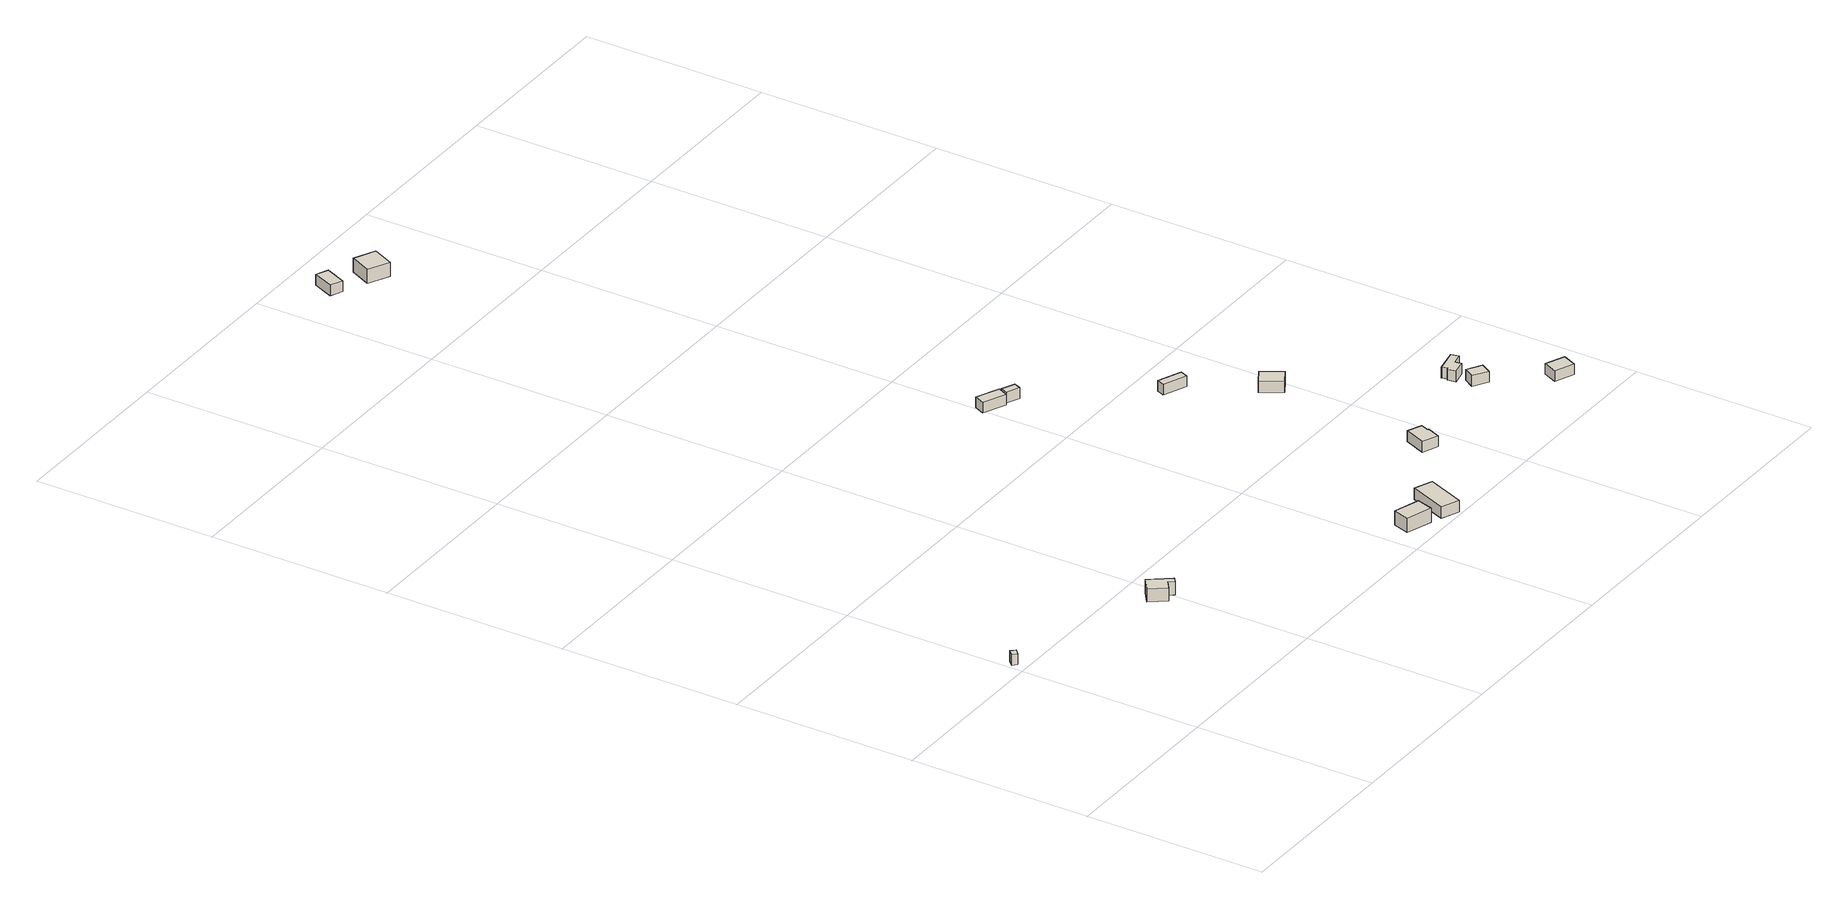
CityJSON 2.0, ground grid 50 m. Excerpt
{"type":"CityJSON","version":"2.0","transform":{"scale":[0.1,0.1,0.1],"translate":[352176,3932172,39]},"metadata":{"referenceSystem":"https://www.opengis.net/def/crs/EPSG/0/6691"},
"CityObjects":{
"building1":{"type":"Building","attributes":{"BuildingIDAttribute.prefecture":"14","BuildingIDAttribute.city":"14153","BuildingDetailAttribute.surveyYear":2015,"BuildingRiverFloodingRiskAttribute.description":"1","BuildingRiverFloodingRiskAttribute.rankOrg":"3","BuildingRiverFloodingRiskAttribute.depth":3.08,"BuildingRiverFloodingRiskAttribute.adminType":"2","BuildingRiverFloodingRiskAttribute.scale":"1","BuildingRiverFloodingRiskAttribute.duration":24.67},"geometry":[{"type":"Solid","lod":"1","boundaries":[[[[0,1,2,3]],[[2,4,5,3]],[[1,6,4,2]],[[0,7,6,1]],[[3,5,7,0]],[[4,6,7,5]]]]}]},
"building2":{"type":"Building","attributes":{"measuredHeight":5.6,"BuildingIDAttribute.prefecture":"14","BuildingIDAttribute.city":"14153","BuildingDetailAttribute.surveyYear":2015,"BuildingRiverFloodingRiskAttribute.description":"1","BuildingRiverFloodingRiskAttribute.rankOrg":"2","BuildingRiverFloodingRiskAttribute.depth":2.39,"BuildingRiverFloodingRiskAttribute.adminType":"2","BuildingRiverFloodingRiskAttribute.scale":"1","BuildingRiverFloodingRiskAttribute.duration":22.42},"geometry":[{"type":"Solid","lod":"1","boundaries":[[[[8,9,10,11,12,13]],[[12,14,15,13]],[[11,16,14,12]],[[10,17,16,11]],[[9,18,17,10]],[[8,19,18,9]],[[13,15,19,8]],[[14,16,17,18,19,15]]]]}]},
"building3":{"type":"Building","attributes":{"usage":"431","measuredHeight":4.2,"storeysAboveGround":1,"BuildingIDAttribute.prefecture":"14","BuildingIDAttribute.city":"14153","BuildingDetailAttribute.totalFloorArea":35.41,"BuildingDetailAttribute.buildingFootprintArea":35.41,"BuildingDetailAttribute.buildingStructureType":"610","BuildingDetailAttribute.buildingStructureOrgType":"2","BuildingDetailAttribute.orgUsage":"143","BuildingDetailAttribute.surveyYear":2015,"BuildingRiverFloodingRiskAttribute.description":"1","BuildingRiverFloodingRiskAttribute.rankOrg":"2","BuildingRiverFloodingRiskAttribute.depth":2.67,"BuildingRiverFloodingRiskAttribute.adminType":"2","BuildingRiverFloodingRiskAttribute.scale":"1","BuildingRiverFloodingRiskAttribute.duration":17.17},"geometry":[{"type":"Solid","lod":"1","boundaries":[[[[20,21,22,23]],[[22,24,25,23]],[[21,26,24,22]],[[20,27,26,21]],[[23,25,27,20]],[[24,26,27,25]]]]}]},
"building4":{"type":"Building","attributes":{"measuredHeight":3.9,"BuildingIDAttribute.prefecture":"14","BuildingIDAttribute.city":"14153","BuildingDetailAttribute.surveyYear":2015,"BuildingRiverFloodingRiskAttribute.description":"1","BuildingRiverFloodingRiskAttribute.rankOrg":"2","BuildingRiverFloodingRiskAttribute.depth":2.38,"BuildingRiverFloodingRiskAttribute.adminType":"2","BuildingRiverFloodingRiskAttribute.scale":"1","BuildingRiverFloodingRiskAttribute.duration":21.08},"geometry":[{"type":"Solid","lod":"1","boundaries":[[[[28,29,30,31]],[[30,32,33,31]],[[29,34,32,30]],[[28,35,34,29]],[[31,33,35,28]],[[32,34,35,33]]]]}]},
"building5":{"type":"Building","attributes":{"BuildingIDAttribute.prefecture":"14","BuildingIDAttribute.city":"14153","BuildingDetailAttribute.surveyYear":2015,"BuildingRiverFloodingRiskAttribute.description":"1","BuildingRiverFloodingRiskAttribute.rankOrg":"2","BuildingRiverFloodingRiskAttribute.depth":2.69,"BuildingRiverFloodingRiskAttribute.adminType":"2","BuildingRiverFloodingRiskAttribute.scale":"1","BuildingRiverFloodingRiskAttribute.duration":17.58},"geometry":[{"type":"Solid","lod":"1","boundaries":[[[[36,37,38,39]],[[38,40,41,39]],[[37,42,40,38]],[[36,43,42,37]],[[39,41,43,36]],[[40,42,43,41]]]]}]},
"building6":{"type":"Building","attributes":{"BuildingIDAttribute.prefecture":"14","BuildingIDAttribute.city":"14153","BuildingDetailAttribute.surveyYear":2015,"BuildingRiverFloodingRiskAttribute.description":"1","BuildingRiverFloodingRiskAttribute.rankOrg":"2","BuildingRiverFloodingRiskAttribute.depth":2.68,"BuildingRiverFloodingRiskAttribute.adminType":"2","BuildingRiverFloodingRiskAttribute.scale":"1","BuildingRiverFloodingRiskAttribute.duration":17.58},"geometry":[{"type":"Solid","lod":"1","boundaries":[[[[44,45,46,47]],[[46,48,49,47]],[[45,50,48,46]],[[44,51,50,45]],[[47,49,51,44]],[[48,50,51,49]]]]}]},
"building7":{"type":"Building","attributes":{"BuildingIDAttribute.prefecture":"14","BuildingIDAttribute.city":"14153","BuildingDetailAttribute.surveyYear":2015,"BuildingRiverFloodingRiskAttribute.description":"1","BuildingRiverFloodingRiskAttribute.rankOrg":"2","BuildingRiverFloodingRiskAttribute.depth":2.03,"BuildingRiverFloodingRiskAttribute.adminType":"2","BuildingRiverFloodingRiskAttribute.scale":"1","BuildingRiverFloodingRiskAttribute.duration":16.67},"geometry":[{"type":"Solid","lod":"1","boundaries":[[[[52,53,54,55,56,57]],[[56,58,59,57]],[[55,60,58,56]],[[54,61,60,55]],[[53,62,61,54]],[[52,63,62,53]],[[57,59,63,52]],[[58,60,61,62,63,59]]]]}]},
"building8":{"type":"Building","attributes":{"BuildingIDAttribute.prefecture":"14","BuildingIDAttribute.city":"14153","BuildingDetailAttribute.surveyYear":2015,"BuildingRiverFloodingRiskAttribute.description":"1","BuildingRiverFloodingRiskAttribute.rankOrg":"2","BuildingRiverFloodingRiskAttribute.depth":2.84,"BuildingRiverFloodingRiskAttribute.adminType":"2","BuildingRiverFloodingRiskAttribute.scale":"1","BuildingRiverFloodingRiskAttribute.duration":26.08},"geometry":[{"type":"Solid","lod":"1","boundaries":[[[[64,65,66,67]],[[66,68,69,67]],[[65,70,68,66]],[[64,71,70,65]],[[67,69,71,64]],[[68,70,71,69]]]]}]},
"building9":{"type":"Building","attributes":{"BuildingIDAttribute.prefecture":"14","BuildingIDAttribute.city":"14153","BuildingDetailAttribute.surveyYear":2015,"BuildingRiverFloodingRiskAttribute.description":"1","BuildingRiverFloodingRiskAttribute.rankOrg":"2","BuildingRiverFloodingRiskAttribute.depth":2.48,"BuildingRiverFloodingRiskAttribute.adminType":"2","BuildingRiverFloodingRiskAttribute.scale":"1","BuildingRiverFloodingRiskAttribute.duration":10.75},"geometry":[{"type":"Solid","lod":"1","boundaries":[[[[72,73,74,75]],[[74,76,77,75]],[[73,78,76,74]],[[72,79,78,73]],[[75,77,79,72]],[[76,78,79,77]]]]}]},
"building10":{"type":"Building","attributes":{"measuredHeight":4.2,"BuildingIDAttribute.prefecture":"14","BuildingIDAttribute.city":"14153","BuildingDetailAttribute.surveyYear":2015,"BuildingRiverFloodingRiskAttribute.description":"1","BuildingRiverFloodingRiskAttribute.rankOrg":"2","BuildingRiverFloodingRiskAttribute.depth":2.91,"BuildingRiverFloodingRiskAttribute.adminType":"2","BuildingRiverFloodingRiskAttribute.scale":"1","BuildingRiverFloodingRiskAttribute.duration":26.08},"geometry":[{"type":"Solid","lod":"1","boundaries":[[[[80,81,82,83]],[[82,84,85,83]],[[81,86,84,82]],[[80,87,86,81]],[[83,85,87,80]],[[84,86,87,85]]]]}]},
"building11":{"type":"Building","attributes":{"measuredHeight":3.3,"BuildingIDAttribute.prefecture":"14","BuildingIDAttribute.city":"14153","BuildingDetailAttribute.surveyYear":2015,"BuildingRiverFloodingRiskAttribute.description":"1","BuildingRiverFloodingRiskAttribute.rankOrg":"2","BuildingRiverFloodingRiskAttribute.depth":1.96,"BuildingRiverFloodingRiskAttribute.adminType":"2","BuildingRiverFloodingRiskAttribute.scale":"1","BuildingRiverFloodingRiskAttribute.duration":14.08},"geometry":[{"type":"Solid","lod":"1","boundaries":[[[[88,89,90,91]],[[90,92,93,91]],[[89,94,92,90]],[[88,95,94,89]],[[91,93,95,88]],[[92,94,95,93]]]]}]},
"building12":{"type":"Building","attributes":{"BuildingIDAttribute.prefecture":"14","BuildingIDAttribute.city":"14153","BuildingDetailAttribute.surveyYear":2015,"BuildingRiverFloodingRiskAttribute.description":"1","BuildingRiverFloodingRiskAttribute.rankOrg":"2","BuildingRiverFloodingRiskAttribute.depth":2.21,"BuildingRiverFloodingRiskAttribute.adminType":"2","BuildingRiverFloodingRiskAttribute.scale":"1","BuildingRiverFloodingRiskAttribute.duration":17.67},"geometry":[{"type":"Solid","lod":"1","boundaries":[[[[96,97,98,99]],[[98,100,101,99]],[[97,102,100,98]],[[96,103,102,97]],[[99,101,103,96]],[[100,102,103,101]]]]}]},
"building13":{"type":"Building","attributes":{"BuildingIDAttribute.prefecture":"14","BuildingIDAttribute.city":"14153","BuildingDetailAttribute.surveyYear":2015,"BuildingRiverFloodingRiskAttribute.description":"1","BuildingRiverFloodingRiskAttribute.rankOrg":"2","BuildingRiverFloodingRiskAttribute.depth":2.12,"BuildingRiverFloodingRiskAttribute.adminType":"2","BuildingRiverFloodingRiskAttribute.scale":"1","BuildingRiverFloodingRiskAttribute.duration":16.92},"geometry":[{"type":"Solid","lod":"1","boundaries":[[[[104,105,106,107,108,109,110,111]],[[110,112,113,111]],[[109,114,112,110]],[[108,115,114,109]],[[107,116,115,108]],[[106,117,116,107]],[[105,118,117,106]],[[104,119,118,105]],[[111,113,119,104]],[[112,114,115,116,117,118,119,113]]]]}]},
"building14":{"type":"Building","attributes":{"BuildingIDAttribute.prefecture":"14","BuildingIDAttribute.city":"14153","BuildingDetailAttribute.surveyYear":2015,"BuildingRiverFloodingRiskAttribute.description":"1","BuildingRiverFloodingRiskAttribute.rankOrg":"2","BuildingRiverFloodingRiskAttribute.depth":2.3,"BuildingRiverFloodingRiskAttribute.adminType":"2","BuildingRiverFloodingRiskAttribute.scale":"1","BuildingRiverFloodingRiskAttribute.duration":17.67},"geometry":[{"type":"Solid","lod":"1","boundaries":[[[[120,121,122,123]],[[122,124,125,123]],[[121,126,124,122]],[[120,127,126,121]],[[123,125,127,120]],[[124,126,127,125]]]]}]}
},
"vertices":[
[7,533,12],[21,547,12],[32,536,12],[18,522,12],[32,536,42],[18,522,42],[21,547,42],[7,533,42],
[497,374,15],[486,388,15],[463,371,15],[431,414,15],[468,441,15],[510,384,15],[468,441,52],[510,384,52],[431,414,52],[463,371,52],[486,388,52],[497,374,52],
[1051,58,12],[1065,103,12],[1137,80,12],[1123,35,12],[1137,80,52],[1123,35,52],[1065,103,52],[1051,58,52],
[1201,132,7],[1251,112,7],[1209,8,7],[1159,29,7],[1209,8,39],[1159,29,39],[1251,112,39],[1201,132,39],
[1048,1202,13],[985,1230,13],[998,1258,13],[1061,1230,13],[998,1258,43],[1061,1230,43],[985,1230,43],[1048,1202,43],
[1092,1191,13],[1055,1207,13],[1064,1226,13],[1100,1210,13],[1064,1226,43],[1100,1210,43],[1055,1207,43],[1092,1191,43],
[1379,221,22],[1404,280,22],[1444,263,22],[1435,241,22],[1438,239,22],[1423,203,22],[1438,239,52],[1423,203,52],[1435,241,52],[1444,263,52],[1404,280,52],[1379,221,52],
[653,2850,12],[619,2865,12],[644,2922,12],[678,2907,12],[644,2922,42],[678,2907,42],[619,2865,42],[653,2850,42],
[1282,901,18],[1291,922,18],[1356,895,18],[1347,874,18],[1356,895,48],[1347,874,48],[1291,922,48],[1282,901,48],
[714,2818,14],[742,2876,14],[801,2848,14],[773,2789,14],[801,2848,53],[773,2789,53],[742,2876,53],[714,2818,53],
[1446,656,20],[1412,711,20],[1454,735,20],[1487,680,20],[1454,735,51],[1487,680,51],[1412,711,51],[1446,656,51],
[1752,264,20],[1712,288,20],[1729,317,20],[1769,293,20],[1729,317,50],[1769,293,50],[1712,288,50],[1752,264,50],
[1705,355,20],[1711,357,20],[1707,372,20],[1771,386,20],[1776,364,20],[1746,357,20],[1749,340,20],[1710,332,20],[1749,340,50],[1710,332,50],[1746,357,50],[1776,364,50],[1771,386,50],[1707,372,50],[1711,357,50],[1705,355,50],
[1908,146,20],[1891,108,20],[1838,131,20],[1855,169,20],[1838,131,50],[1855,169,50],[1891,108,50],[1908,146,50]
]}
